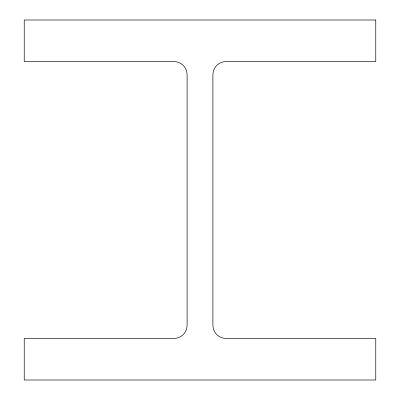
<?xml version="1.0" encoding="UTF-8"?>
<svg xmlns="http://www.w3.org/2000/svg" width="400" height="400" viewBox="0 0 400 400"><rect width="100%" height="100%" fill="white"/><g stroke="black" fill="none" stroke-linecap="round" stroke-linejoin="round"><path stroke-width="0.6" d="M375.77 20L24.23 20L24.23 61.54L173.9 61.54A13.185 13.185 0 0 1 187.09 74.725L187.09 325.275A13.185 13.185 0 0 1 173.9 338.46L24.23 338.46L24.23 380L375.77 380L375.77 338.46L226.1 338.46A13.185 13.185 0 0 1 212.91 325.275L212.91 74.725A13.185 13.185 0 0 1 226.1 61.54L375.77 61.54L375.77 20"/></g></svg>
